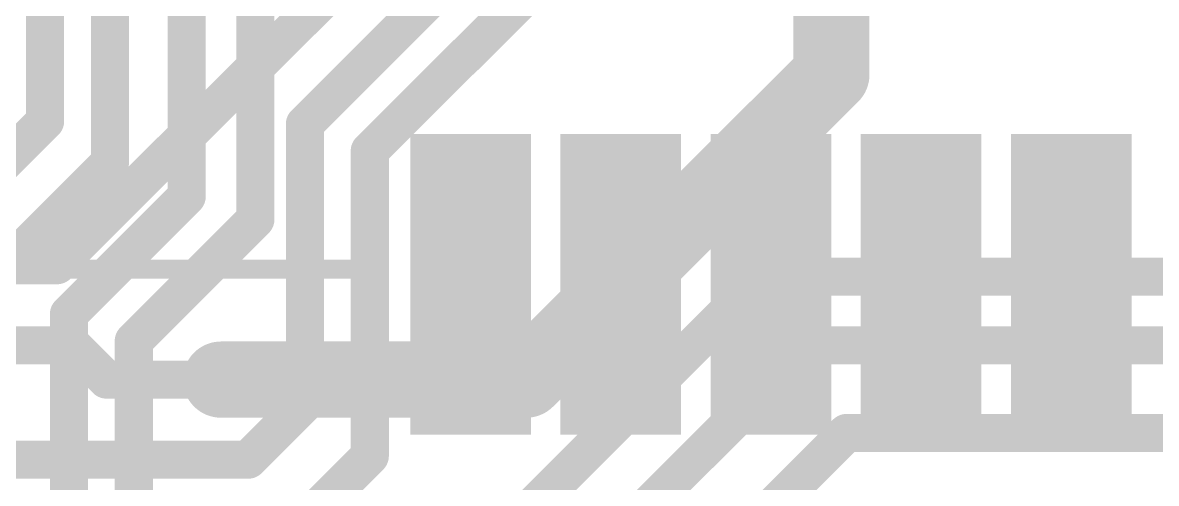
# Model space of a CAD drawing. Header units: millimetres. Extents: x 0.85 to 4.91, y 0.77 to 5.15.
# Drawn here: x 1.89 to 2.1872, y 2.4828 to 2.6036 of the extents above; entities that cross this region are included whole.
import ezdxf

# ---------------------------------------------------------------- set-up
doc = ezdxf.new("R2010")
doc.units = ezdxf.units.MM
doc.header["$MEASUREMENT"] = 0
for name, color, linetype in [('BottomLayer', 5, 'Continuous'), ('MultiLayer', 9, 'Continuous'), ('TopLayer', 1, 'Continuous'), ('TopOverlay', 2, 'Continuous'), ('TopPaste', 8, 'Continuous'), ('TopSolder', 216, 'Continuous'), ('ViaHoleLayer', 16, 'Continuous')]:
    doc.layers.add(name, color=color, linetype=linetype)

# ---------------------------------------------------------------- blocks, each defined once
blk = doc.blocks.new('SIM7100AS2_10671_133')
at = {"layer": 'TopLayer'}
for points in [[(-0.40157, -0.62992), (-0.40157, -0.55906), (-0.4252, -0.62992), (-0.4252, -0.55906)], [(-0.3622, -0.62992), (-0.3622, -0.55906), (-0.38583, -0.62992), (-0.38583, -0.55906)], [(-0.32283, -0.62992), (-0.32283, -0.55906), (-0.34646, -0.62992), (-0.34646, -0.55906)], [(-0.28346, -0.62992), (-0.28346, -0.55906), (-0.30709, -0.62992), (-0.30709, -0.55906)], [(-0.24409, -0.62992), (-0.24409, -0.55906), (-0.26772, -0.62992), (-0.26772, -0.55906)]]:
    blk.add_solid(points, dxfattribs=at)
at = {"layer": 'TopOverlay', "const_width": 0.005}
blk.add_lwpolyline([(-0.59055, -0.59055), (-0.44094, -0.59055)], dxfattribs=at)
at = {"layer": 'TopOverlay', "const_width": 0.0025}
blk.add_lwpolyline([(-0.44219, -0.59055, 1), (-0.43969, -0.59055, 1)], format="xyb", close=True, dxfattribs=at)
at = {"layer": 'TopPaste'}
for points in [[(-0.40157, -0.62992), (-0.40157, -0.55906), (-0.4252, -0.62992), (-0.4252, -0.55906)], [(-0.3622, -0.62992), (-0.3622, -0.55906), (-0.38583, -0.62992), (-0.38583, -0.55906)], [(-0.32283, -0.62992), (-0.32283, -0.55906), (-0.34646, -0.62992), (-0.34646, -0.55906)], [(-0.28346, -0.62992), (-0.28346, -0.55906), (-0.30709, -0.62992), (-0.30709, -0.55906)], [(-0.24409, -0.62992), (-0.24409, -0.55906), (-0.26772, -0.62992), (-0.26772, -0.55906)]]:
    blk.add_solid(points, dxfattribs=at)
at = {"layer": 'TopSolder'}
for points in [[(-0.39757, -0.63392), (-0.39757, -0.55506), (-0.4292, -0.63392), (-0.4292, -0.55506)], [(-0.3582, -0.63392), (-0.3582, -0.55506), (-0.38983, -0.63392), (-0.38983, -0.55506)], [(-0.31883, -0.63392), (-0.31883, -0.55506), (-0.35046, -0.63392), (-0.35046, -0.55506)], [(-0.27946, -0.63392), (-0.27946, -0.55506), (-0.31109, -0.63392), (-0.31109, -0.55506)], [(-0.24009, -0.63392), (-0.24009, -0.55506), (-0.27172, -0.63392), (-0.27172, -0.55506)]]:
    blk.add_solid(points, dxfattribs=at)

msp = doc.modelspace()

# ---------------------------------------------------------------- linework, layer by layer
at = {"layer": 'BottomLayer'}
for points, const_width in [([(1.951, 3.73682), (1.951, 2.552)], 0.01), ([(1.933, 2.55804), (1.933, 3.72604)], 0.01), ([(1.91287, 2.56692), (1.91287, 3.72213)], 0.01), ([(1.89587, 2.57777), (1.89587, 3.71508)], 0.01), ([(2.102, 2.59), (2.102, 3.10444)], 0.02), ([(2.022, 2.51), (2.102, 2.59)], 0.02), ([(1.87911, 2.561), (1.89587, 2.57777)], 0.01), ([(1.84221, 2.49625), (1.91287, 2.56692)], 0.01), ([(1.90213, 2.52717), (1.933, 2.55804)], 0.01), ([(1.91913, 2.52013), (1.951, 2.552)], 0.01), ([(1.944, 2.397), (2.084, 2.537)], 0.01), ([(2.084, 2.537), (3.476, 2.537)], 0.01), ([(1.90213, 2.40913), (1.90213, 2.52717)], 0.01), ([(1.91913, 2.40013), (1.91913, 2.52013)], 0.01), ([(2.04613, 2.46913), (2.096, 2.519)], 0.01), ([(2.096, 2.519), (3.487, 2.519)], 0.01), ([(1.942, 2.51), (2.022, 2.51)], 0.02), ([(2.065, 2.455), (2.106, 2.496)], 0.01), ([(2.106, 2.496), (3.493, 2.496)], 0.01)]:
    msp.add_lwpolyline(points, dxfattribs=dict(at, const_width=const_width))
for points, const_width in [([(2.097, 2.59, 1), (2.107, 2.59, 1)], 0.01), ([(2.097, 2.59, 1), (2.107, 2.59, 1)], 0.01), ([(1.89337, 2.57777, 1), (1.89837, 2.57777, 1)], 0.005), ([(1.89337, 2.57777, 1), (1.89837, 2.57777, 1)], 0.005), ([(1.91037, 2.56692, 1), (1.91537, 2.56692, 1)], 0.005), ([(1.91037, 2.56692, 1), (1.91537, 2.56692, 1)], 0.005), ([(1.9305, 2.55804, 1), (1.9355, 2.55804, 1)], 0.005), ([(1.9305, 2.55804, 1), (1.9355, 2.55804, 1)], 0.005), ([(1.9485, 2.552, 1), (1.9535, 2.552, 1)], 0.005), ([(1.9485, 2.552, 1), (1.9535, 2.552, 1)], 0.005), ([(2.0815, 2.537, 1), (2.0865, 2.537, 1)], 0.005), ([(2.0815, 2.537, 1), (2.0865, 2.537, 1)], 0.005), ([(1.89963, 2.52717, 1), (1.90463, 2.52717, 1)], 0.005), ([(1.89963, 2.52717, 1), (1.90463, 2.52717, 1)], 0.005), ([(1.91663, 2.52013, 1), (1.92163, 2.52013, 1)], 0.005), ([(1.91663, 2.52013, 1), (1.92163, 2.52013, 1)], 0.005), ([(2.0935, 2.519, 1), (2.0985, 2.519, 1)], 0.005), ([(2.0935, 2.519, 1), (2.0985, 2.519, 1)], 0.005), ([(1.937, 2.51, 1), (1.947, 2.51, 1)], 0.01), ([(1.93806, 2.51, 1), (1.94594, 2.51, 1)], 0.00787), ([(2.017, 2.51, 1), (2.027, 2.51, 1)], 0.01), ([(2.017, 2.51, 1), (2.027, 2.51, 1)], 0.01), ([(2.1035, 2.496, 1), (2.1085, 2.496, 1)], 0.005), ([(2.1035, 2.496, 1), (2.1085, 2.496, 1)], 0.005)]:
    msp.add_lwpolyline(points, format="xyb", close=True, dxfattribs=dict(at, const_width=const_width))
at = {"layer": 'MultiLayer', "const_width": 0.00787}
msp.add_lwpolyline([(1.93806, 2.51, 1), (1.94594, 2.51, 1)], format="xyb", close=True, dxfattribs=at)
at = {"layer": 'TopLayer', "const_width": 0.01}
for points in [[(2.00627, 2.59513), (2.105, 2.69385)], [(1.899, 2.54), (1.991, 2.632)], [(1.964, 2.57704), (1.99908, 2.61213)], [(1.981, 2.57), (2.00613, 2.59513)], [(2.00613, 2.59513), (2.00627, 2.59513)], [(1.964, 2.50389), (1.964, 2.57704)], [(1.981, 2.48996), (1.981, 2.57)], [(1.807, 2.54), (1.899, 2.54)], [(1.827, 2.519), (1.903, 2.519)], [(1.903, 2.519), (1.912, 2.51)], [(1.912, 2.51), (1.942, 2.51)], [(1.94911, 2.489), (1.964, 2.50389)], [(1.869, 2.489), (1.94911, 2.489)], [(1.95204, 2.461), (1.981, 2.48996)]]:
    msp.add_lwpolyline(points, dxfattribs=at)
at = {"layer": 'TopLayer'}
for points, const_width in [([(2.00363, 2.59513, 1), (2.00863, 2.59513, 1)], 0.005), ([(2.00363, 2.59513, 1), (2.00863, 2.59513, 1)], 0.005), ([(2.00377, 2.59513, 1), (2.00877, 2.59513, 1)], 0.005), ([(2.00377, 2.59513, 1), (2.00877, 2.59513, 1)], 0.005), ([(1.9615, 2.57704, 1), (1.9665, 2.57704, 1)], 0.005), ([(1.9615, 2.57704, 1), (1.9665, 2.57704, 1)], 0.005), ([(1.9785, 2.57, 1), (1.9835, 2.57, 1)], 0.005), ([(1.9785, 2.57, 1), (1.9835, 2.57, 1)], 0.005), ([(1.8965, 2.54, 1), (1.9015, 2.54, 1)], 0.005), ([(1.8965, 2.54, 1), (1.9015, 2.54, 1)], 0.005), ([(1.9005, 2.519, 1), (1.9055, 2.519, 1)], 0.005), ([(1.9005, 2.519, 1), (1.9055, 2.519, 1)], 0.005), ([(1.93806, 2.51, 1), (1.94594, 2.51, 1)], 0.00787), ([(1.9095, 2.51, 1), (1.9145, 2.51, 1)], 0.005), ([(1.9095, 2.51, 1), (1.9145, 2.51, 1)], 0.005), ([(1.9395, 2.51, 1), (1.9445, 2.51, 1)], 0.005), ([(1.9615, 2.50389, 1), (1.9665, 2.50389, 1)], 0.005), ([(1.9615, 2.50389, 1), (1.9665, 2.50389, 1)], 0.005), ([(1.94661, 2.489, 1), (1.95161, 2.489, 1)], 0.005), ([(1.94661, 2.489, 1), (1.95161, 2.489, 1)], 0.005), ([(1.9785, 2.48996, 1), (1.9835, 2.48996, 1)], 0.005), ([(1.9785, 2.48996, 1), (1.9835, 2.48996, 1)], 0.005)]:
    msp.add_lwpolyline(points, format="xyb", close=True, dxfattribs=dict(at, const_width=const_width))
at = {"layer": 'ViaHoleLayer', "const_width": 0.00394}
msp.add_lwpolyline([(1.94003, 2.51, 1), (1.94397, 2.51, 1)], format="xyb", close=True, dxfattribs=at)

# ---------------------------------------------------------------- block references
msp.add_blockref('SIM7100AS2_10671_133', (2.4208, 3.12951))

doc.saveas('drawing.dxf')
